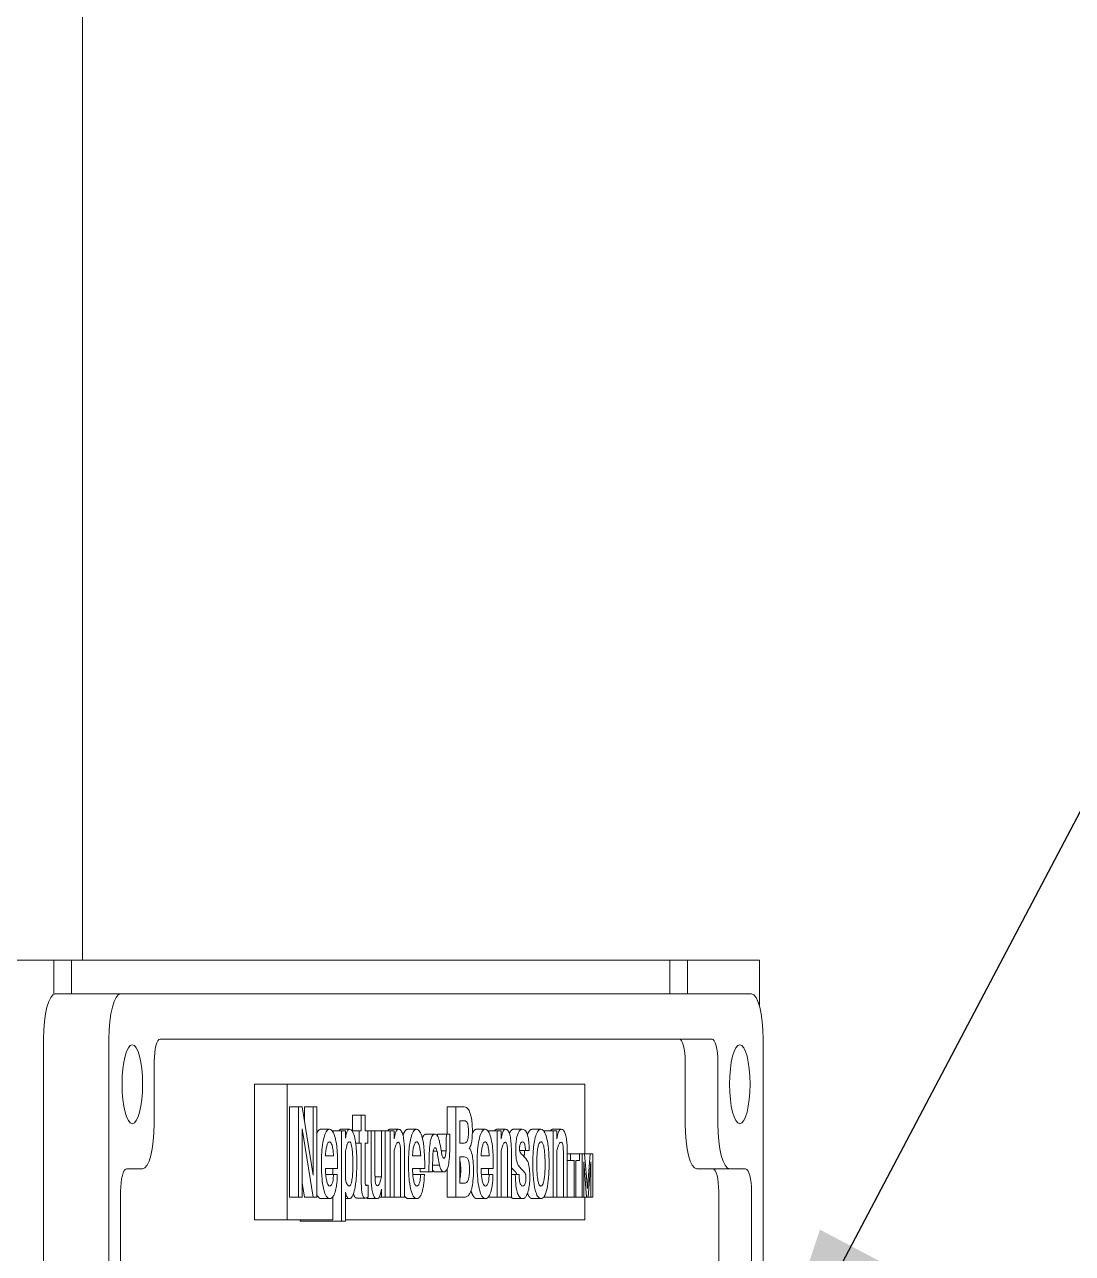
# Model space of a CAD drawing. Header units: inches. Extents: x 15 to 402, y 6 to 258.
# Drawn here: x 217.65 to 223.45, y 106.36 to 113.17 of the extents above; entities that cross this region are included whole.
import ezdxf

# ---------------------------------------------------------------- set-up
doc = ezdxf.new("R2010")
doc.units = ezdxf.units.IN
doc.header["$LTSCALE"] = 12
doc.header["$MEASUREMENT"] = 0
doc.layers.add('Symbol (ANSI)', color=7, linetype='Continuous', lineweight=25)
doc.layers.add('Visible (ANSI)', color=7, linetype='Continuous', lineweight=50)
doc.styles.add('MEMCOR Medium', font='arial.ttf')
doc.dimstyles.new('Default (ANSI)$7', dxfattribs={"dimscale": 12, "dimtxt": 0.15, "dimasz": 0.098425, "dimexe": 0.125, "dimexo": 0.0625, "dimgap": 0.031496, "dimtad": 0, "dimtih": 1, "dimtoh": 1, "dimdec": 4, "dimrnd": 1e-08, "dimzin": 3, "dimdsep": 46, "dimlunit": 5, "dimtxsty": 'MEMCOR Medium', "dimcen": 0.09, "dimdle": 0.393701, "dimclrd": 256, "dimclre": 256, "dimclrt": 256, "dimadec": 0, "dimazin": 1, "dimtfac": 0.8, "dimtofl": 0, "dimtmove": 0, "dimatfit": 3, "dimfxl": 1, "dimfrac": 1, "dimtolj": 1, "dimtzin": 4, "dimlwd": -1, "dimlwe": -1, "dimarcsym": 0})

msp = doc.modelspace()

# ---------------------------------------------------------------- linework, layer by layer
at = {"layer": 'Visible (ANSI)', "linetype": 'Continuous', "lineweight": 18}
for p, q in [((217.96721, 113.98586), (217.96721, 107.98586)), ((217.80915, 107.98586), (217.42523, 107.98586)), ((217.80915, 107.79654), (217.80915, 107.98586)), ((217.80915, 107.98586), (217.9075, 107.98586)), ((217.9075, 107.98586), (217.9075, 107.79836)), ((221.22038, 107.98586), (217.9075, 107.98586)), ((221.22038, 107.79836), (221.22038, 107.98586)), ((221.22038, 107.98586), (221.31873, 107.98586)), ((221.31873, 107.98586), (221.31873, 107.79836)), ((221.70265, 107.98586), (221.31873, 107.98586)), ((221.70265, 107.98586), (221.71756, 107.98586)), ((221.71756, 107.73046), (221.71756, 107.98586)), ((218.17917, 107.79836), (217.81695, 107.79836)), ((218.17917, 107.79836), (221.67323, 107.79836)), ((217.75224, 100.04836), (217.75224, 107.54836)), ((218.11447, 100.04836), (218.11447, 107.54836)), ((218.39755, 107.54833), (221.45485, 107.54833)), ((221.73793, 107.54836), (221.73793, 105.01606)), ((218.3652, 107.07961), (218.3652, 107.42333)), ((221.30609, 107.07961), (221.30609, 107.42333)), ((221.4872, 107.42333), (221.4872, 107.07961)), ((218.9201, 107.29833), (219.10121, 107.29833)), ((218.9201, 106.54833), (218.9201, 107.29833)), ((219.10121, 107.29833), (220.75119, 107.29833)), ((219.10121, 106.54833), (219.10121, 107.29833)), ((220.75119, 107.29833), (220.75119, 106.91333)), ((219.1151, 106.67333), (219.1151, 107.17333)), ((219.1151, 107.17333), (219.16339, 107.17333)), ((219.16339, 107.17333), (219.16339, 106.67333)), ((219.18435, 107.17333), (219.16339, 107.17333)), ((219.24526, 106.79428), (219.18435, 107.17333)), ((219.19696, 107.17333), (219.24526, 107.17333)), ((219.19696, 107.09485), (219.19696, 107.17333)), ((219.26635, 107.17333), (219.24526, 107.17333)), ((219.24526, 107.17333), (219.24526, 106.79428)), ((219.26635, 106.67333), (219.26635, 107.17333)), ((219.98699, 107.02151), (219.98699, 107.17333)), ((219.98699, 107.17333), (220.03528, 107.17333)), ((220.03528, 107.17333), (220.03528, 106.67333)), ((220.08204, 107.17333), (220.03528, 107.17333)), ((219.46347, 107.12728), (219.51177, 107.12728)), ((219.46347, 107.04074), (219.46347, 107.12728)), ((219.53325, 107.12728), (219.51177, 107.12728)), ((219.51177, 107.12728), (219.51177, 107.04074)), ((219.53325, 107.04074), (219.53325, 107.12728)), ((220.05716, 107.09641), (220.08047, 107.09641)), ((220.05716, 106.97242), (220.05716, 107.09641)), ((219.18435, 107.05187), (219.24526, 106.67333)), ((219.18435, 106.67333), (219.18435, 107.05187)), ((219.28781, 107.04883), (219.3361, 107.04883)), ((219.35494, 107.04074), (219.40324, 107.04074)), ((219.35494, 107.03508), (219.35494, 107.04074)), ((219.39922, 107.04883), (219.44751, 107.04883)), ((219.42459, 107.04074), (219.40324, 107.04074)), ((219.40324, 107.04074), (219.40324, 106.53973)), ((219.42459, 106.99873), (219.42459, 107.04074)), ((219.46079, 107.04074), (219.50077, 107.04074)), ((219.51177, 107.04074), (219.50077, 107.04074)), ((219.50077, 107.04074), (219.50077, 106.97191)), ((219.54792, 107.04074), (219.53325, 107.04074)), ((219.54792, 106.97191), (219.54792, 107.04074)), ((219.54792, 107.04074), (219.5662, 107.04074)), ((219.58781, 107.04074), (219.5662, 107.04074)), ((219.5662, 107.04074), (219.5662, 106.8039)), ((219.58781, 106.80643), (219.58781, 107.04074)), ((219.58781, 107.04074), (219.62357, 107.04074)), ((219.64492, 107.04074), (219.62357, 107.04074)), ((219.62357, 107.04074), (219.62357, 106.78568)), ((219.64492, 106.67333), (219.64492, 107.04074)), ((219.64492, 107.04074), (219.67289, 107.04074)), ((219.67005, 107.04883), (219.71834, 107.04883)), ((219.69424, 107.04074), (219.67289, 107.04074)), ((219.67289, 107.04074), (219.67289, 106.67333)), ((219.69424, 106.99671), (219.69424, 107.04074)), ((219.77006, 107.04883), (219.81836, 107.04883)), ((219.87204, 107.02252), (219.92034, 107.02252)), ((219.93491, 107.02151), (219.98321, 107.02151)), ((220.00286, 107.02151), (219.98321, 107.02151)), ((220.00286, 106.99165), (220.00286, 107.02151)), ((220.15, 107.04883), (220.1983, 107.04883)), ((220.21714, 107.03508), (220.21714, 107.04074)), ((220.21714, 107.04074), (220.26544, 107.04074)), ((220.26259, 107.04883), (220.31089, 107.04883)), ((220.28679, 107.04074), (220.26544, 107.04074)), ((220.26544, 107.04074), (220.26544, 106.67333)), ((220.28679, 106.99671), (220.28679, 107.04074)), ((220.35527, 107.04883), (220.40357, 107.04883)), ((220.45895, 107.04883), (220.50725, 107.04883)), ((220.52609, 107.04074), (220.57438, 107.04074)), ((220.52609, 107.03508), (220.52609, 107.04074)), ((220.57154, 107.04883), (220.61983, 107.04883)), ((220.59573, 107.04074), (220.57438, 107.04074)), ((220.57438, 107.04074), (220.57438, 106.67333)), ((220.59573, 106.99671), (220.59573, 107.04074)), ((219.48113, 106.97191), (219.50077, 106.97191)), ((219.50077, 106.97191), (219.51177, 106.97191)), ((219.51177, 106.97191), (219.51177, 106.78466)), ((219.53325, 106.78213), (219.53325, 106.97191)), ((219.53325, 106.97191), (219.54792, 106.97191)), ((220.08191, 106.97242), (220.05716, 106.97242)), ((219.35876, 106.90106), (219.31344, 106.90106)), ((219.42459, 106.76999), (219.42459, 106.92738)), ((219.69424, 106.67333), (219.69424, 106.9289)), ((219.73, 106.90764), (219.73, 106.67333)), ((219.75148, 106.67333), (219.75148, 106.91017)), ((219.84102, 106.90106), (219.7957, 106.90106)), ((219.91076, 106.92738), (219.93213, 106.92738)), ((219.95487, 106.9294), (219.98137, 106.9294)), ((220.05716, 106.896), (220.08204, 106.896)), ((220.05716, 106.75025), (220.05716, 106.896)), ((220.10956, 106.94207), (220.1099, 106.94207)), ((220.22096, 106.90106), (220.17564, 106.90106)), ((220.28679, 106.67333), (220.28679, 106.9289)), ((220.32254, 106.90764), (220.32254, 106.67333)), ((220.34402, 106.67333), (220.34402, 106.91017)), ((220.38913, 106.93143), (220.42112, 106.93143)), ((220.42112, 106.93143), (220.4422, 106.93143)), ((220.59573, 106.67333), (220.59573, 106.9289)), ((220.63149, 106.90764), (220.63149, 106.67333)), ((220.65297, 106.91333), (220.67072, 106.91333)), ((220.65297, 106.67333), (220.65297, 106.91017)), ((220.72058, 106.91333), (220.67072, 106.91333)), ((220.67072, 106.91333), (220.67072, 106.87641)), ((220.72058, 106.87641), (220.72058, 106.91333)), ((220.72058, 106.91333), (220.73523, 106.91333)), ((220.74931, 106.91333), (220.73523, 106.91333)), ((220.73523, 106.91333), (220.73523, 106.67333)), ((220.74931, 106.91333), (220.77987, 106.91333)), ((220.76446, 106.72143), (220.74931, 106.91333)), ((220.77987, 106.91333), (220.76446, 106.72143)), ((220.79389, 106.91333), (220.77987, 106.91333)), ((220.79389, 106.67333), (220.79389, 106.91333)), ((218.21153, 106.82961), (218.30049, 106.82961)), ((219.31318, 106.83173), (219.38103, 106.83173)), ((219.35494, 106.79782), (219.35494, 106.83173)), ((219.38103, 106.83173), (219.38103, 106.85653)), ((219.79544, 106.83173), (219.86329, 106.83173)), ((219.83877, 106.81351), (219.83877, 106.83173)), ((219.86329, 106.83173), (219.86329, 106.85653)), ((219.88707, 106.84387), (219.88707, 106.81351)), ((219.90718, 106.85045), (219.94509, 106.85045)), ((219.98699, 106.67333), (219.98699, 106.82609)), ((220.17538, 106.83173), (220.24323, 106.83173)), ((220.21714, 106.79782), (220.21714, 106.83173)), ((220.24323, 106.83173), (220.24323, 106.85653)), ((220.65297, 106.87641), (220.67072, 106.87641)), ((220.67072, 106.87641), (220.69034, 106.87641)), ((220.69034, 106.87641), (220.69034, 106.67333)), ((220.70084, 106.87641), (220.72058, 106.87641)), ((220.70084, 106.67333), (220.70084, 106.87641)), ((220.74529, 106.86912), (220.76, 106.67333)), ((220.74529, 106.67333), (220.74529, 106.86912)), ((220.76899, 106.67333), (220.78376, 106.86912)), ((220.78376, 106.86912), (220.78376, 106.67333)), ((221.3708, 106.82961), (221.55191, 106.82961)), ((221.55191, 106.82961), (221.64087, 106.82961)), ((219.19696, 106.67333), (219.18435, 106.7517)), ((219.31525, 106.79782), (219.35745, 106.79782)), ((219.37933, 106.79782), (219.35745, 106.79782)), ((219.58807, 106.78568), (219.62357, 106.78568)), ((219.7975, 106.79782), (219.83971, 106.79782)), ((219.83877, 106.81351), (219.88707, 106.81351)), ((219.86158, 106.79782), (219.83971, 106.79782)), ((219.88707, 106.81351), (219.90685, 106.81351)), ((219.92129, 106.8125), (219.96959, 106.8125)), ((220.0844, 106.75025), (220.05716, 106.75025)), ((220.17744, 106.79782), (220.21965, 106.79782)), ((220.24152, 106.79782), (220.21965, 106.79782)), ((220.34402, 106.79782), (220.36519, 106.79782)), ((220.38654, 106.79782), (220.36519, 106.79782)), ((218.17918, 100.89211), (218.17918, 106.70461)), ((219.42459, 106.53973), (219.42459, 106.70116)), ((219.5357, 106.74013), (219.54988, 106.74013)), ((219.54988, 106.67485), (219.54988, 106.74013)), ((219.62357, 106.71736), (219.62357, 106.67333)), ((221.49211, 105.11083), (221.49211, 106.70461)), ((221.67322, 106.70461), (221.67322, 105.07505)), ((219.1151, 106.67333), (219.16339, 106.67333)), ((219.16339, 106.67333), (219.18435, 106.67333)), ((219.19696, 106.67333), (219.24526, 106.67333)), ((219.24526, 106.67333), (219.26635, 106.67333)), ((219.28938, 106.66523), (219.33767, 106.66523)), ((219.35494, 106.54833), (219.35494, 106.67564)), ((219.42459, 106.66523), (219.44646, 106.66523)), ((219.48744, 106.66827), (219.53574, 106.66827)), ((219.55091, 106.66523), (219.59921, 106.66523)), ((219.61075, 106.67333), (219.62357, 106.67333)), ((219.62357, 106.67333), (219.64492, 106.67333)), ((219.64492, 106.67333), (219.67289, 106.67333)), ((219.67289, 106.67333), (219.69424, 106.67333)), ((219.69424, 106.67333), (219.73, 106.67333)), ((219.73, 106.67333), (219.75148, 106.67333)), ((219.77163, 106.66523), (219.81993, 106.66523)), ((219.98699, 106.67333), (220.03528, 106.67333)), ((220.03528, 106.67333), (220.0844, 106.67333)), ((220.15157, 106.66523), (220.19987, 106.66523)), ((220.21714, 106.67333), (220.21714, 106.67564)), ((220.21714, 106.67333), (220.26544, 106.67333)), ((220.26544, 106.67333), (220.28679, 106.67333)), ((220.28679, 106.67333), (220.32254, 106.67333)), ((220.32254, 106.67333), (220.34402, 106.67333)), ((220.35815, 106.66523), (220.40645, 106.66523)), ((220.45895, 106.66523), (220.50725, 106.66523)), ((220.52609, 106.67333), (220.52609, 106.67893)), ((220.52609, 106.67333), (220.57438, 106.67333)), ((220.57438, 106.67333), (220.59573, 106.67333)), ((220.59573, 106.67333), (220.63149, 106.67333)), ((220.63149, 106.67333), (220.65297, 106.67333)), ((220.65297, 106.67333), (220.69034, 106.67333)), ((220.69034, 106.67333), (220.70084, 106.67333)), ((220.70084, 106.67333), (220.73523, 106.67333)), ((220.73523, 106.67333), (220.74529, 106.67333)), ((220.74529, 106.67333), (220.76, 106.67333)), ((220.75119, 106.67333), (220.75119, 106.54833)), ((220.76, 106.67333), (220.76899, 106.67333)), ((220.76899, 106.67333), (220.78376, 106.67333)), ((220.78376, 106.67333), (220.79389, 106.67333)), ((218.9201, 106.54833), (219.10121, 106.54833)), ((219.35494, 106.54833), (219.10121, 106.54833)), ((219.17383, 106.53973), (219.17383, 106.54833)), ((220.75119, 106.54833), (219.42459, 106.54833)), ((219.17383, 106.53973), (219.40324, 106.53973)), ((219.40324, 106.53973), (219.42459, 106.53973))]:
    msp.add_line(p, q, dxfattribs=at)
for centre, major_axis, start_param, end_param in [((217.81695, 107.54836), (0, 0.25), 0, 1.5707963), ((218.17917, 107.54836), (0, 0.25), 0, 1.5707963), ((221.67323, 107.54836), (0, 0.25), 4.712389, 6.2831853), ((218.39755, 107.42333), (0, 0.125), 0, 1.5707963), ((221.27374, 107.42333), (0, 0.125), 4.712389, 6.2831853), ((221.45485, 107.42333), (0, 0.125), 4.712389, 6.2831853), ((218.30049, 107.07961), (0, -0.25), 0, 1.5707963), ((221.3708, 107.07961), (0, -0.25), 4.712389, 6.2831853), ((221.55191, 107.07961), (0, -0.25), 4.712389, 6.2831853), ((218.21153, 106.70461), (0, 0.125), 0, 1.5707963), ((221.45976, 106.70461), (0, 0.125), 4.712389, 6.2831853), ((221.64087, 106.70461), (0, 0.125), 4.712389, 6.2831853)]:
    msp.add_ellipse(centre, major_axis=major_axis, ratio=0.258819, start_param=start_param, end_param=end_param, dxfattribs=at)
for centre in [(218.24388, 107.29836), (221.60852, 107.29836)]:
    msp.add_ellipse(centre, major_axis=(0, 0.21875), ratio=0.258819, dxfattribs=at)
for points, degree, knots in [([(220.12749, 107.04074), (220.12749, 107.04941), (220.12729, 107.05803), (220.12641, 107.07471), (220.12576, 107.08263), (220.12364, 107.10105), (220.12153, 107.11508), (220.11463, 107.1403), (220.11046, 107.1506), (220.09976, 107.16657), (220.09225, 107.17333), (220.08204, 107.17333)], 3, [-1.370222, -1.370222, -1.370222, -1.370222, -1.1336769, -1.1336769, -0.906032, -0.906032, -0.5838602, -0.5838602, -0.3005043, -0.3005043, 0, 0, 0, 0]), ([(220.08047, 107.09641), (220.08439, 107.09641), (220.08878, 107.09554), (220.09453, 107.09097), (220.09712, 107.08836), (220.10105, 107.08019), (220.10217, 107.07638), (220.10406, 107.06814), (220.10463, 107.06339), (220.10567, 107.0516), (220.10588, 107.04315), (220.10588, 107.03517)], 3, [-0.21788398, -0.21788398, -0.21788398, -0.21788398, -0.15149232, -0.15149232, -0.11874939, -0.11874939, -0.09464191, -0.09464191, -0.06081224, -0.06081224, 0, 0, 0, 0]), ([(219.26635, 107.02926), (219.26792, 107.03244), (219.27798, 107.04883), (219.28781, 107.04883)], 2, [2.8001106, 2.8001106, 2.8001106, 3, 4, 4, 4]), ([(219.3361, 107.04883), (219.33287, 107.04883), (219.32965, 107.04772), (219.32302, 107.04265), (219.32011, 107.03885), (219.31265, 107.02645), (219.30825, 107.01514), (219.30141, 106.98847), (219.29797, 106.97122), (219.29301, 106.924), (219.29118, 106.89567), (219.29118, 106.85703)], 3, [-1.4919316, -1.4919316, -1.4919316, -1.4919316, -1.2903014, -1.2903014, -1.0712515, -1.0712515, -0.6411915, -0.6411915, -0.2943902, -0.2943902, 0, 0, 0, 0]), ([(219.38103, 106.85653), (219.38103, 106.874), (219.38066, 106.89153), (219.37874, 106.92908), (219.37725, 106.94397), (219.37353, 106.97572), (219.37042, 106.99141), (219.3638, 107.01705), (219.35953, 107.0278), (219.35054, 107.04209), (219.3445, 107.04883), (219.3361, 107.04883)], 3, [-0.95374288, -0.95374288, -0.95374288, -0.95374288, -0.86423892, -0.86423892, -0.75775194, -0.75775194, -0.52950742, -0.52950742, -0.24718032, -0.24718032, 0, 0, 0, 0]), ([(219.44751, 107.04883), (219.44428, 107.04883), (219.44103, 107.04732), (219.43522, 107.04003), (219.43273, 107.03487), (219.42804, 107.01973), (219.4261, 107.00982), (219.42459, 106.99873)], 3, [-0.27518447, -0.27518447, -0.27518447, -0.27518447, -0.18002451, -0.18002451, -0.0953991, -0.0953991, 0, 0, 0, 0]), ([(219.48733, 106.86007), (219.48733, 106.87915), (219.48692, 106.89824), (219.48527, 106.93029), (219.4841, 106.94808), (219.47981, 106.98281), (219.47714, 106.99776), (219.46983, 107.02478), (219.46578, 107.03305), (219.45791, 107.0456), (219.45276, 107.04883), (219.44751, 107.04883)], 3, [-0.55895589, -0.55895589, -0.55895589, -0.55895589, -0.42730196, -0.42730196, -0.33362764, -0.33362764, -0.25055777, -0.25055777, -0.15451105, -0.15451105, 0, 0, 0, 0]), ([(219.71834, 107.04883), (219.71523, 107.04883), (219.71213, 107.04737), (219.70638, 107.04055), (219.70382, 107.0356), (219.69853, 107.02017), (219.69615, 107.00913), (219.69424, 106.99671)], 3, [-0.28699786, -0.28699786, -0.28699786, -0.28699786, -0.19530538, -0.19530538, -0.10997007, -0.10997007, 0, 0, 0, 0]), ([(219.75148, 106.91017), (219.75148, 106.92449), (219.75122, 106.93911), (219.74994, 106.96524), (219.74904, 106.97714), (219.74628, 106.99965), (219.74444, 107.00991), (219.73955, 107.02783), (219.73661, 107.03463), (219.72863, 107.0464), (219.72341, 107.04883), (219.71834, 107.04883)], 3, [-0.54983804, -0.54983804, -0.54983804, -0.54983804, -0.44076065, -0.44076065, -0.34737427, -0.34737427, -0.25125884, -0.25125884, -0.14914917, -0.14914917, 0, 0, 0, 0]), ([(219.74289, 107.01542), (219.74696, 107.02719), (219.76024, 107.04883), (219.77006, 107.04883)], 2, [2.4161752, 2.4161752, 2.4161752, 3, 4, 4, 4]), ([(219.81836, 107.04883), (219.81512, 107.04883), (219.8119, 107.04772), (219.80528, 107.04265), (219.80236, 107.03885), (219.79491, 107.02645), (219.7905, 107.01514), (219.78367, 106.98847), (219.78022, 106.97122), (219.77526, 106.924), (219.77343, 106.89567), (219.77343, 106.85703)], 3, [-1.4919316, -1.4919316, -1.4919316, -1.4919316, -1.2903014, -1.2903014, -1.0712515, -1.0712515, -0.6411915, -0.6411915, -0.2943902, -0.2943902, 0, 0, 0, 0]), ([(219.86329, 106.85653), (219.86329, 106.874), (219.86291, 106.89153), (219.861, 106.92908), (219.8595, 106.94397), (219.85579, 106.97572), (219.85268, 106.99141), (219.84605, 107.01705), (219.84179, 107.0278), (219.83279, 107.04209), (219.82675, 107.04883), (219.81836, 107.04883)], 3, [-0.95374288, -0.95374288, -0.95374288, -0.95374288, -0.86423892, -0.86423892, -0.75775194, -0.75775194, -0.52950742, -0.52950742, -0.24718032, -0.24718032, 0, 0, 0, 0]), ([(219.85068, 106.99901), (219.85342, 107.00776), (219.86326, 107.02252), (219.87204, 107.02252)], 2, [2.465536, 2.465536, 2.465536, 3, 4, 4, 4]), ([(219.92034, 107.02252), (219.91707, 107.02252), (219.91375, 107.02152), (219.90792, 107.01688), (219.90512, 107.01366), (219.89989, 107.00273), (219.89766, 106.99547), (219.894, 106.97792), (219.89188, 106.96465), (219.88876, 106.92709), (219.88707, 106.89714), (219.88707, 106.84387)], 3, [-2.3834325, -2.3834325, -2.3834325, -2.3834325, -1.8060438, -1.8060438, -1.3327779, -1.3327779, -0.8613347, -0.8613347, -0.4059085, -0.4059085, 0, 0, 0, 0]), ([(219.94404, 106.98608), (219.94088, 106.99783), (219.93729, 107.00714), (219.92909, 107.01974), (219.92477, 107.02252), (219.92034, 107.02252)], 3, [-0.2596696, -0.2596696, -0.2596696, -0.2596696, -0.13042883, -0.13042883, 0, 0, 0, 0]), ([(219.98321, 107.02151), (219.9826, 106.97311), (219.98236, 106.95861), (219.98208, 106.94439), (219.98181, 106.93541), (219.98137, 106.9294)], 3, [-0.073344423, -0.073344423, -0.073344423, -0.073344423, -0.047519074, -0.047519074, 0, 0, 0, 0]), ([(220.10588, 107.03517), (220.10588, 107.02908), (220.10575, 107.02289), (220.10511, 107.01175), (220.10465, 107.00672), (220.10324, 106.99692), (220.10228, 106.9925), (220.10009, 106.9858), (220.09851, 106.98197), (220.09179, 106.97393), (220.08679, 106.97242), (220.08191, 106.97242)], 3, [-0.57094697, -0.57094697, -0.57094697, -0.57094697, -0.45361238, -0.45361238, -0.35124457, -0.35124457, -0.23793649, -0.23793649, -0.14355336, -0.14355336, 0, 0, 0, 0]), ([(220.10955, 106.94205), (220.11172, 106.94493), (220.11383, 106.94854), (220.11759, 106.95726), (220.11924, 106.96217), (220.1228, 106.9762), (220.12439, 106.98575), (220.12695, 107.0105), (220.12749, 107.02566), (220.12749, 107.04074)], 3, [-0.33200445, -0.33200445, -0.33200445, -0.33200445, -0.26455828, -0.26455828, -0.20299351, -0.20299351, -0.11486081, -0.11486081, 0, 0, 0, 0]), ([(220.12733, 107.02672), (220.12947, 107.03137), (220.14018, 107.04883), (220.15, 107.04883)], 2, [2.7222087, 2.7222087, 2.7222087, 3, 4, 4, 4]), ([(220.1983, 107.04883), (220.19506, 107.04883), (220.19184, 107.04772), (220.18522, 107.04265), (220.1823, 107.03885), (220.17485, 107.02645), (220.17044, 107.01514), (220.16361, 106.98847), (220.16016, 106.97122), (220.1552, 106.924), (220.15337, 106.89567), (220.15337, 106.85703)], 3, [-1.4919316, -1.4919316, -1.4919316, -1.4919316, -1.2903014, -1.2903014, -1.0712515, -1.0712515, -0.6411915, -0.6411915, -0.2943902, -0.2943902, 0, 0, 0, 0]), ([(220.24323, 106.85653), (220.24323, 106.874), (220.24285, 106.89153), (220.24094, 106.92908), (220.23944, 106.94397), (220.23573, 106.97572), (220.23262, 106.99141), (220.22599, 107.01705), (220.22173, 107.0278), (220.21273, 107.04209), (220.20669, 107.04883), (220.1983, 107.04883)], 3, [-0.95374288, -0.95374288, -0.95374288, -0.95374288, -0.86423892, -0.86423892, -0.75775194, -0.75775194, -0.52950742, -0.52950742, -0.24718032, -0.24718032, 0, 0, 0, 0]), ([(220.31089, 107.04883), (220.30777, 107.04883), (220.30467, 107.04737), (220.29892, 107.04055), (220.29637, 107.0356), (220.29107, 107.02017), (220.28869, 107.00913), (220.28679, 106.99671)], 3, [-0.28699786, -0.28699786, -0.28699786, -0.28699786, -0.19530538, -0.19530538, -0.10997007, -0.10997007, 0, 0, 0, 0]), ([(220.34402, 106.91017), (220.34402, 106.92449), (220.34376, 106.93911), (220.34249, 106.96524), (220.34158, 106.97714), (220.33882, 106.99965), (220.33698, 107.00991), (220.33209, 107.02783), (220.32915, 107.03463), (220.32117, 107.0464), (220.31595, 107.04883), (220.31089, 107.04883)], 3, [-0.54983804, -0.54983804, -0.54983804, -0.54983804, -0.44076065, -0.44076065, -0.34737427, -0.34737427, -0.25125884, -0.25125884, -0.14914917, -0.14914917, 0, 0, 0, 0]), ([(220.33229, 107.02609), (220.336, 107.03473), (220.34728, 107.04883), (220.35527, 107.04883)], 2, [2.310779, 2.310779, 2.310779, 3, 4, 4, 4]), ([(220.40357, 107.04883), (220.39988, 107.04883), (220.39619, 107.0475), (220.38848, 107.04082), (220.38531, 107.03567), (220.38067, 107.02676), (220.37739, 107.0192), (220.37181, 106.99661), (220.37026, 106.98571), (220.36801, 106.96482), (220.36741, 106.95186), (220.36741, 106.93851)], 3, [-0.38018483, -0.38018483, -0.38018483, -0.38018483, -0.3198985, -0.3198985, -0.251009, -0.251009, -0.1723725, -0.1723725, -0.1017229, -0.1017229, 0, 0, 0, 0]), ([(220.4422, 106.93143), (220.44214, 106.94145), (220.44186, 106.95152), (220.44079, 106.97014), (220.44004, 106.97872), (220.43756, 106.99816), (220.43561, 107.00801), (220.43019, 107.02627), (220.4267, 107.03329), (220.41689, 107.04628), (220.41001, 107.04883), (220.40357, 107.04883)], 3, [-0.54588742, -0.54588742, -0.54588742, -0.54588742, -0.46963717, -0.46963717, -0.40090481, -0.40090481, -0.30477701, -0.30477701, -0.18967669, -0.18967669, 0, 0, 0, 0]), ([(220.43234, 107.01891), (220.43605, 107.02911), (220.44886, 107.04883), (220.45895, 107.04883)], 2, [2.4718042, 2.4718042, 2.4718042, 3, 4, 4, 4]), ([(220.50725, 107.04883), (220.50381, 107.04883), (220.50037, 107.04771), (220.49322, 107.04236), (220.49014, 107.03826), (220.4832, 107.0267), (220.47918, 107.0163), (220.47268, 106.99079), (220.46923, 106.97326), (220.46429, 106.92651), (220.46232, 106.8978), (220.46232, 106.85703)], 3, [-1.568013, -1.568013, -1.568013, -1.568013, -1.3597383, -1.3597383, -1.1270748, -1.1270748, -0.6933324, -0.6933324, -0.3106443, -0.3106443, 0, 0, 0, 0]), ([(220.55217, 106.85703), (220.55217, 106.87447), (220.5518, 106.89198), (220.5499, 106.92915), (220.54842, 106.94389), (220.54436, 106.97847), (220.54096, 106.99374), (220.53494, 107.01705), (220.53068, 107.0278), (220.52168, 107.04209), (220.51564, 107.04883), (220.50725, 107.04883)], 3, [-0.85465869, -0.85465869, -0.85465869, -0.85465869, -0.78871843, -0.78871843, -0.71138856, -0.71138856, -0.52950742, -0.52950742, -0.24718032, -0.24718032, 0, 0, 0, 0]), ([(220.61983, 107.04883), (220.61672, 107.04883), (220.61362, 107.04737), (220.60787, 107.04055), (220.60531, 107.0356), (220.60002, 107.02017), (220.59764, 107.00913), (220.59573, 106.99671)], 3, [-0.28699786, -0.28699786, -0.28699786, -0.28699786, -0.19530538, -0.19530538, -0.10997007, -0.10997007, 0, 0, 0, 0]), ([(220.65297, 106.91017), (220.65297, 106.92449), (220.65271, 106.93911), (220.65143, 106.96524), (220.65053, 106.97714), (220.64777, 106.99965), (220.64593, 107.00991), (220.64104, 107.02783), (220.6381, 107.03463), (220.63012, 107.0464), (220.6249, 107.04883), (220.61983, 107.04883)], 3, [-0.54983804, -0.54983804, -0.54983804, -0.54983804, -0.44076065, -0.44076065, -0.34737427, -0.34737427, -0.25125884, -0.25125884, -0.14914917, -0.14914917, 0, 0, 0, 0]), ([(219.31344, 106.90106), (219.31392, 106.91163), (219.31474, 106.92185), (219.31721, 106.94052), (219.31877, 106.94863), (219.32277, 106.96351), (219.32502, 106.96921), (219.33021, 106.97756), (219.33312, 106.9795), (219.3361, 106.9795)], 3, [-0.31166749, -0.31166749, -0.31166749, -0.31166749, -0.23705054, -0.23705054, -0.16576507, -0.16576507, -0.0878526, -0.0878526, 0, 0, 0, 0]), ([(219.3361, 106.9795), (219.33823, 106.9795), (219.34033, 106.97852), (219.34433, 106.97415), (219.34616, 106.97094), (219.35101, 106.95865), (219.35319, 106.94826), (219.35661, 106.92894), (219.35799, 106.91544), (219.35876, 106.90106)], 3, [-0.25145744, -0.25145744, -0.25145744, -0.25145744, -0.21404187, -0.21404187, -0.17828382, -0.17828382, -0.11189925, -0.11189925, 0, 0, 0, 0]), ([(219.42459, 106.92738), (219.42651, 106.9377), (219.4287, 106.94761), (219.43331, 106.9631), (219.43566, 106.96915), (219.44081, 106.97742), (219.44345, 106.9795), (219.4462, 106.9795)], 3, [-0.26084909, -0.26084909, -0.26084909, -0.26084909, -0.1639148, -0.1639148, -0.08102913, -0.08102913, 0, 0, 0, 0]), ([(219.4462, 106.9795), (219.44754, 106.9795), (219.44887, 106.979), (219.45141, 106.9768), (219.45259, 106.97519), (219.45565, 106.96924), (219.45729, 106.96402), (219.46107, 106.94702), (219.46233, 106.93516), (219.46474, 106.90738), (219.46533, 106.8837), (219.46533, 106.86007)], 3, [-0.34391216, -0.34391216, -0.34391216, -0.34391216, -0.31786711, -0.31786711, -0.29318796, -0.29318796, -0.251195, -0.251195, -0.18010027, -0.18010027, 0, 0, 0, 0]), ([(219.69424, 106.9289), (219.69641, 106.93859), (219.69883, 106.94793), (219.70366, 106.96236), (219.70607, 106.96807), (219.71102, 106.97551), (219.71346, 106.97748), (219.71599, 106.97748)], 3, [-0.25414778, -0.25414778, -0.25414778, -0.25414778, -0.15637481, -0.15637481, -0.07435436, -0.07435436, 0, 0, 0, 0]), ([(219.71599, 106.97748), (219.71759, 106.97748), (219.71924, 106.97697), (219.72214, 106.97441), (219.72344, 106.97255), (219.72573, 106.96699), (219.72648, 106.96393), (219.72791, 106.95659), (219.72852, 106.95082), (219.72974, 106.93408), (219.73, 106.92075), (219.73, 106.90764)], 3, [-0.24371502, -0.24371502, -0.24371502, -0.24371502, -0.20910445, -0.20910445, -0.17940168, -0.17940168, -0.15075746, -0.15075746, -0.09989135, -0.09989135, 0, 0, 0, 0]), ([(219.7957, 106.90106), (219.79617, 106.91163), (219.79699, 106.92185), (219.79947, 106.94052), (219.80103, 106.94863), (219.80503, 106.96351), (219.80727, 106.96921), (219.81247, 106.97756), (219.81537, 106.9795), (219.81836, 106.9795)], 3, [-0.31166749, -0.31166749, -0.31166749, -0.31166749, -0.23705054, -0.23705054, -0.16576507, -0.16576507, -0.0878526, -0.0878526, 0, 0, 0, 0]), ([(219.81836, 106.9795), (219.82048, 106.9795), (219.82259, 106.97852), (219.82659, 106.97415), (219.82841, 106.97094), (219.83326, 106.95865), (219.83544, 106.94826), (219.83886, 106.92894), (219.84024, 106.91544), (219.84102, 106.90106)], 3, [-0.25145744, -0.25145744, -0.25145744, -0.25145744, -0.21404187, -0.21404187, -0.17828382, -0.17828382, -0.11189925, -0.11189925, 0, 0, 0, 0]), ([(219.95793, 106.91169), (219.95707, 106.91669), (219.94769, 106.97138), (219.94454, 106.98457), (219.94434, 106.98532), (219.94414, 106.98589), (219.94409, 106.98601), (219.94404, 106.98608)], 3, [-0.081233848, -0.081233848, -0.081233848, -0.081233848, -0.006321127, -0.006321127, -0.00143225, -0.00143225, 0, 0, 0, 0]), ([(219.96959, 106.8125), (219.97288, 106.8125), (219.97623, 106.81351), (219.98365, 106.81953), (219.98627, 106.82453), (219.99019, 106.83287), (219.99248, 106.84047), (219.99695, 106.86217), (219.99869, 106.87687), (220.00218, 106.92125), (220.00286, 106.95676), (220.00286, 106.99165)], 3, [-0.58963682, -0.58963682, -0.58963682, -0.58963682, -0.55353283, -0.55353283, -0.50652615, -0.50652615, -0.40328783, -0.40328783, -0.26584205, -0.26584205, 0, 0, 0, 0]), ([(220.17564, 106.90106), (220.17611, 106.91163), (220.17693, 106.92185), (220.17941, 106.94052), (220.18097, 106.94863), (220.18497, 106.96351), (220.18721, 106.96921), (220.19241, 106.97756), (220.19531, 106.9795), (220.1983, 106.9795)], 3, [-0.31166749, -0.31166749, -0.31166749, -0.31166749, -0.23705054, -0.23705054, -0.16576507, -0.16576507, -0.0878526, -0.0878526, 0, 0, 0, 0]), ([(220.1983, 106.9795), (220.20042, 106.9795), (220.20253, 106.97852), (220.20653, 106.97415), (220.20835, 106.97094), (220.2132, 106.95865), (220.21538, 106.94826), (220.2188, 106.92894), (220.22018, 106.91544), (220.22096, 106.90106)], 3, [-0.25145744, -0.25145744, -0.25145744, -0.25145744, -0.21404187, -0.21404187, -0.17828382, -0.17828382, -0.11189925, -0.11189925, 0, 0, 0, 0]), ([(220.28679, 106.9289), (220.28896, 106.93859), (220.29137, 106.94793), (220.2962, 106.96236), (220.29861, 106.96807), (220.30356, 106.97551), (220.306, 106.97748), (220.30853, 106.97748)], 3, [-0.25414778, -0.25414778, -0.25414778, -0.25414778, -0.15637481, -0.15637481, -0.07435436, -0.07435436, 0, 0, 0, 0]), ([(220.30853, 106.97748), (220.31013, 106.97748), (220.31178, 106.97697), (220.31468, 106.97441), (220.31599, 106.97255), (220.31827, 106.96699), (220.31902, 106.96393), (220.32045, 106.95659), (220.32106, 106.95082), (220.32228, 106.93408), (220.32254, 106.92075), (220.32254, 106.90764)], 3, [-0.24371502, -0.24371502, -0.24371502, -0.24371502, -0.20910445, -0.20910445, -0.17940168, -0.17940168, -0.15075746, -0.15075746, -0.09989135, -0.09989135, 0, 0, 0, 0]), ([(220.38876, 106.94357), (220.38876, 106.94573), (220.38882, 106.94788), (220.38905, 106.95202), (220.38923, 106.95397), (220.3899, 106.95934), (220.39052, 106.96234), (220.39244, 106.9689), (220.3939, 106.97187), (220.39828, 106.9782), (220.40163, 106.9795), (220.40474, 106.9795)], 3, [-0.1993324, -0.1993324, -0.1993324, -0.1993324, -0.18286786, -0.18286786, -0.16704919, -0.16704919, -0.13742315, -0.13742315, -0.09174875, -0.09174875, 0, 0, 0, 0]), ([(220.40474, 106.9795), (220.40788, 106.9795), (220.41096, 106.97805), (220.41496, 106.97191), (220.41623, 106.96907), (220.41838, 106.96159), (220.41921, 106.95723), (220.42062, 106.94575), (220.421, 106.9386), (220.42112, 106.93143)], 3, [-0.22338557, -0.22338557, -0.22338557, -0.22338557, -0.14005983, -0.14005983, -0.09676592, -0.09676592, -0.05477189, -0.05477189, 0, 0, 0, 0]), ([(220.48433, 106.85703), (220.48433, 106.87052), (220.48455, 106.88449), (220.48584, 106.91148), (220.48679, 106.92166), (220.48926, 106.94282), (220.49102, 106.95137), (220.49479, 106.96595), (220.49699, 106.97061), (220.50146, 106.9777), (220.50432, 106.9795), (220.50725, 106.9795)], 3, [-0.22807944, -0.22807944, -0.22807944, -0.22807944, -0.20529475, -0.20529475, -0.18174805, -0.18174805, -0.14222138, -0.14222138, -0.08603821, -0.08603821, 0, 0, 0, 0]), ([(220.50725, 106.9795), (220.50886, 106.9795), (220.51046, 106.97893), (220.51401, 106.97608), (220.51548, 106.97381), (220.51869, 106.96817), (220.52065, 106.96256), (220.52459, 106.94612), (220.52621, 106.93478), (220.52928, 106.904), (220.53017, 106.88278), (220.53017, 106.85703)], 3, [-0.48525635, -0.48525635, -0.48525635, -0.48525635, -0.45378412, -0.45378412, -0.41435583, -0.41435583, -0.32082838, -0.32082838, -0.19619361, -0.19619361, 0, 0, 0, 0]), ([(220.59573, 106.9289), (220.5979, 106.93859), (220.60032, 106.94793), (220.60515, 106.96236), (220.60756, 106.96807), (220.61251, 106.97551), (220.61495, 106.97748), (220.61748, 106.97748)], 3, [-0.25414778, -0.25414778, -0.25414778, -0.25414778, -0.15637481, -0.15637481, -0.07435436, -0.07435436, 0, 0, 0, 0]), ([(220.61748, 106.97748), (220.61908, 106.97748), (220.62073, 106.97697), (220.62363, 106.97441), (220.62493, 106.97255), (220.62722, 106.96699), (220.62797, 106.96393), (220.6294, 106.95659), (220.63001, 106.95082), (220.63123, 106.93408), (220.63149, 106.92075), (220.63149, 106.90764)], 3, [-0.24371502, -0.24371502, -0.24371502, -0.24371502, -0.20910445, -0.20910445, -0.17940168, -0.17940168, -0.15075746, -0.15075746, -0.09989135, -0.09989135, 0, 0, 0, 0]), ([(219.90685, 106.81351), (219.90698, 106.83238), (219.90719, 106.85609), (219.90774, 106.88759), (219.90803, 106.89909), (219.90842, 106.90562)], 3, [-0.12909353, -0.12909353, -0.12909353, -0.12909353, -0.05099445, -0.05099445, 0, 0, 0, 0]), ([(219.90842, 106.90562), (219.90878, 106.9113), (219.90928, 106.91697), (219.91057, 106.9267), (219.91132, 106.93089), (219.91324, 106.93827), (219.91437, 106.94118), (219.91723, 106.94565), (219.91891, 106.94661), (219.9206, 106.94661)], 3, [-0.17401034, -0.17401034, -0.17401034, -0.17401034, -0.12936578, -0.12936578, -0.09065897, -0.09065897, -0.0497718, -0.0497718, 0, 0, 0, 0]), ([(219.9206, 106.94661), (219.92162, 106.94661), (219.92263, 106.94621), (219.92464, 106.94459), (219.92561, 106.94338), (219.92862, 106.93835), (219.93048, 106.93328), (219.93213, 106.92738)], 3, [-0.12657462, -0.12657462, -0.12657462, -0.12657462, -0.09654482, -0.09654482, -0.06622492, -0.06622492, 0, 0, 0, 0]), ([(219.93213, 106.92738), (219.93408, 106.91435), (219.93612, 106.90153), (219.94045, 106.87588), (219.94273, 106.86306), (219.94509, 106.85045)], 3, [-0.23324276, -0.23324276, -0.23324276, -0.23324276, -0.11854585, -0.11854585, 0, 0, 0, 0]), ([(219.96919, 106.88892), (219.96819, 106.88892), (219.9672, 106.88939), (219.96523, 106.89131), (219.96428, 106.89276), (219.96129, 106.8988), (219.95948, 106.90494), (219.95793, 106.91169)], 3, [-0.12863255, -0.12863255, -0.12863255, -0.12863255, -0.09912652, -0.09912652, -0.06883712, -0.06883712, 0, 0, 0, 0]), ([(219.98137, 106.9294), (219.98102, 106.9238), (219.98053, 106.91821), (219.97927, 106.90866), (219.97855, 106.90456), (219.97666, 106.89731), (219.9755, 106.89441), (219.97263, 106.8899), (219.97091, 106.88892), (219.96919, 106.88892)], 3, [-0.17274752, -0.17274752, -0.17274752, -0.17274752, -0.12892677, -0.12892677, -0.09125466, -0.09125466, -0.05069558, -0.05069558, 0, 0, 0, 0]), ([(220.08204, 106.896), (220.08663, 106.896), (220.09196, 106.89501), (220.09784, 106.89008), (220.10107, 106.88723), (220.10488, 106.87923), (220.10637, 106.87557), (220.109, 106.86375), (220.10965, 106.85783), (220.11086, 106.84355), (220.11112, 106.83307), (220.11112, 106.82313)], 3, [-0.6272169, -0.6272169, -0.6272169, -0.6272169, -0.26355814, -0.26355814, -0.15353099, -0.15353099, -0.11423277, -0.11423277, -0.07579761, -0.07579761, 0, 0, 0, 0]), ([(220.13352, 106.82313), (220.13352, 106.8349), (220.13314, 106.84649), (220.13163, 106.86958), (220.13053, 106.88022), (220.12706, 106.90229), (220.1243, 106.91496), (220.11749, 106.9342), (220.1155, 106.93748), (220.11274, 106.94114), (220.11116, 106.94224), (220.10955, 106.94205)], 3, [-0.23640494, -0.23640494, -0.23640494, -0.23640494, -0.1893821, -0.1893821, -0.14123145, -0.14123145, -0.08584592, -0.08584592, -0.04752019, -0.04752019, 0, 0, 0, 0]), ([(220.36741, 106.93851), (220.36741, 106.92869), (220.36763, 106.91861), (220.36862, 106.90191), (220.36932, 106.89393), (220.37234, 106.87422), (220.37452, 106.86723), (220.37802, 106.85715), (220.38187, 106.84591), (220.39833, 106.8297)], 3, [-1.2875863, -1.2875863, -1.2875863, -1.2875863, -1.0076389, -1.0076389, -0.799535, -0.799535, -0.4999173, -0.4999173, 0, 0, 0, 0]), ([(220.41247, 106.89904), (220.40336, 106.90749), (220.39855, 106.91274), (220.39291, 106.92035), (220.39156, 106.92283), (220.39024, 106.92626), (220.38983, 106.92749), (220.38938, 106.92956), (220.38924, 106.93034), (220.38876, 106.93504), (220.38876, 106.93941), (220.38876, 106.94357)], 3, [-0.13142024, -0.13142024, -0.13142024, -0.13142024, -0.08573718, -0.08573718, -0.05237585, -0.05237585, -0.03859982, -0.03859982, -0.03172813, -0.03172813, 0, 0, 0, 0]), ([(220.44535, 106.78517), (220.44535, 106.79547), (220.4451, 106.8059), (220.44375, 106.82727), (220.44272, 106.83526), (220.4399, 106.85284), (220.43759, 106.86006), (220.43412, 106.86969), (220.42942, 106.88327), (220.41247, 106.89904)], 3, [-1.2657917, -1.2657917, -1.2657917, -1.2657917, -1.0996458, -1.0996458, -0.9109767, -0.9109767, -0.5131931, -0.5131931, 0, 0, 0, 0]), ([(219.29118, 106.85703), (219.29118, 106.84027), (219.29152, 106.82338), (219.29288, 106.79604), (219.29386, 106.78092), (219.29867, 106.73917), (219.30214, 106.72322), (219.30859, 106.69834), (219.31303, 106.68715), (219.32232, 106.67247), (219.32867, 106.66523), (219.33767, 106.66523)], 3, [-1.1520732, -1.1520732, -1.1520732, -1.1520732, -0.9328917, -0.9328917, -0.7880369, -0.7880369, -0.5752915, -0.5752915, -0.2652163, -0.2652163, 0, 0, 0, 0]), ([(219.33767, 106.73456), (219.33456, 106.73456), (219.33148, 106.73632), (219.32668, 106.74353), (219.32416, 106.74846), (219.32008, 106.76365), (219.31795, 106.77293), (219.31528, 106.79683), (219.31359, 106.81341), (219.31318, 106.83173)], 3, [-1.9615665, -1.9615665, -1.9615665, -1.9615665, -1.0582577, -1.0582577, -0.4670175, -0.4670175, -0.1401197, -0.1401197, 0, 0, 0, 0]), ([(219.46533, 106.86007), (219.46533, 106.84455), (219.46509, 106.82833), (219.46388, 106.80088), (219.46303, 106.78844), (219.4602, 106.76519), (219.4585, 106.75755), (219.45562, 106.74682), (219.45394, 106.74239), (219.44997, 106.73602), (219.44779, 106.73456), (219.44555, 106.73456)], 3, [-0.30290761, -0.30290761, -0.30290761, -0.30290761, -0.23644812, -0.23644812, -0.18377195, -0.18377195, -0.1266776, -0.1266776, -0.06597425, -0.06597425, 0, 0, 0, 0]), ([(219.44646, 106.66523), (219.45142, 106.66523), (219.45622, 106.66863), (219.46427, 106.68154), (219.4688, 106.69113), (219.47617, 106.7198), (219.47982, 106.73754), (219.48637, 106.79898), (219.48733, 106.83202), (219.48733, 106.86007)], 3, [-1.0037119, -1.0037119, -1.0037119, -1.0037119, -0.6558258, -0.6558258, -0.3924925, -0.3924925, -0.2137644, -0.2137644, 0, 0, 0, 0]), ([(219.77343, 106.85703), (219.77343, 106.84027), (219.77377, 106.82338), (219.77514, 106.79604), (219.77611, 106.78092), (219.78093, 106.73917), (219.7844, 106.72322), (219.79085, 106.69834), (219.79529, 106.68715), (219.80457, 106.67247), (219.81092, 106.66523), (219.81993, 106.66523)], 3, [-1.1520732, -1.1520732, -1.1520732, -1.1520732, -0.9328917, -0.9328917, -0.7880369, -0.7880369, -0.5752915, -0.5752915, -0.2652163, -0.2652163, 0, 0, 0, 0]), ([(219.81993, 106.73456), (219.81682, 106.73456), (219.81374, 106.73632), (219.80894, 106.74353), (219.80642, 106.74846), (219.80233, 106.76365), (219.80021, 106.77293), (219.79754, 106.79683), (219.79584, 106.81341), (219.79544, 106.83173)], 3, [-1.9615665, -1.9615665, -1.9615665, -1.9615665, -1.0582577, -1.0582577, -0.4670175, -0.4670175, -0.1401197, -0.1401197, 0, 0, 0, 0]), ([(219.94509, 106.85045), (219.94667, 106.84427), (219.94839, 106.8387), (219.95209, 106.82911), (219.95402, 106.82515), (219.96038, 106.8153), (219.96494, 106.8125), (219.96959, 106.8125)], 3, [-0.26781171, -0.26781171, -0.26781171, -0.26781171, -0.20158046, -0.20158046, -0.13679537, -0.13679537, 0, 0, 0, 0]), ([(220.06282, 106.82313), (220.06282, 106.84236), (220.06022, 106.86897), (220.05716, 106.87752)], 2, [0, 0, 0, 1, 1.9847945, 1.9847945, 1.9847945]), ([(220.0844, 106.67333), (220.08971, 106.67333), (220.09515, 106.67476), (220.10482, 106.68168), (220.10923, 106.6866), (220.11845, 106.70324), (220.12179, 106.7139), (220.12695, 106.73412), (220.12919, 106.74748), (220.13276, 106.78174), (220.13352, 106.80245), (220.13352, 106.82313)], 3, [-0.53495775, -0.53495775, -0.53495775, -0.53495775, -0.44787355, -0.44787355, -0.37373116, -0.37373116, -0.28123866, -0.28123866, -0.15754897, -0.15754897, 0, 0, 0, 0]), ([(220.11112, 106.82313), (220.11112, 106.81709), (220.11098, 106.81103), (220.11035, 106.79976), (220.1099, 106.79458), (220.10835, 106.78283), (220.10713, 106.77695), (220.10364, 106.76551), (220.10129, 106.76099), (220.09433, 106.75197), (220.08914, 106.75025), (220.0844, 106.75025)], 3, [-0.36121747, -0.36121747, -0.36121747, -0.36121747, -0.31540639, -0.31540639, -0.27371794, -0.27371794, -0.21535664, -0.21535664, -0.13952164, -0.13952164, 0, 0, 0, 0]), ([(220.15337, 106.85703), (220.15337, 106.84027), (220.15371, 106.82338), (220.15508, 106.79604), (220.15605, 106.78092), (220.16087, 106.73917), (220.16434, 106.72322), (220.17079, 106.69834), (220.17523, 106.68715), (220.18451, 106.67247), (220.19086, 106.66523), (220.19987, 106.66523)], 3, [-1.1520732, -1.1520732, -1.1520732, -1.1520732, -0.9328917, -0.9328917, -0.7880369, -0.7880369, -0.5752915, -0.5752915, -0.2652163, -0.2652163, 0, 0, 0, 0]), ([(220.19987, 106.73456), (220.19676, 106.73456), (220.19368, 106.73632), (220.18888, 106.74353), (220.18636, 106.74846), (220.18227, 106.76365), (220.18015, 106.77293), (220.17748, 106.79683), (220.17578, 106.81341), (220.17538, 106.83173)], 3, [-1.9615665, -1.9615665, -1.9615665, -1.9615665, -1.0582577, -1.0582577, -0.4670175, -0.4670175, -0.1401197, -0.1401197, 0, 0, 0, 0]), ([(220.37427, 106.79782), (220.37343, 106.80104), (220.36955, 106.80896), (220.35881, 106.8206), (220.35003, 106.8297)], 2, [1.3531173, 1.3531173, 1.3531173, 2, 3, 4, 4, 4]), ([(220.39833, 106.8297), (220.4124, 106.8151), (220.41501, 106.81196), (220.41847, 106.80741), (220.42019, 106.80462), (220.42202, 106.79979), (220.42254, 106.79815), (220.42316, 106.79515), (220.42345, 106.79348), (220.42392, 106.78712), (220.424, 106.78317), (220.424, 106.7796)], 3, [-0.25725817, -0.25725817, -0.25725817, -0.25725817, -0.18813961, -0.18813961, -0.0889801, -0.0889801, -0.05025383, -0.05025383, -0.02716615, -0.02716615, 0, 0, 0, 0]), ([(220.46232, 106.85703), (220.46232, 106.83961), (220.46267, 106.82205), (220.46445, 106.78653), (220.46577, 106.77225), (220.46986, 106.73688), (220.47313, 106.72146), (220.47945, 106.69703), (220.48372, 106.68626), (220.49448, 106.66919), (220.5008, 106.66523), (220.50725, 106.66523)], 3, [-0.55980761, -0.55980761, -0.55980761, -0.55980761, -0.50875224, -0.50875224, -0.45381362, -0.45381362, -0.34349131, -0.34349131, -0.18984497, -0.18984497, 0, 0, 0, 0]), ([(220.50725, 106.73456), (220.50557, 106.73456), (220.50389, 106.73513), (220.50028, 106.73802), (220.49882, 106.7403), (220.49546, 106.74647), (220.49339, 106.75265), (220.49004, 106.76704), (220.48822, 106.77691), (220.48532, 106.80873), (220.48433, 106.82887), (220.48433, 106.85703)], 3, [-0.87203894, -0.87203894, -0.87203894, -0.87203894, -0.78771678, -0.78771678, -0.6866217, -0.6866217, -0.43703151, -0.43703151, -0.21462671, -0.21462671, 0, 0, 0, 0]), ([(220.50725, 106.66523), (220.51062, 106.66523), (220.51399, 106.66634), (220.52111, 106.67165), (220.52417, 106.67577), (220.53108, 106.68713), (220.53515, 106.69767), (220.54173, 106.72344), (220.54524, 106.74114), (220.55022, 106.7882), (220.55217, 106.81683), (220.55217, 106.85703)], 3, [-1.5276483, -1.5276483, -1.5276483, -1.5276483, -1.3381229, -1.3381229, -1.1202131, -1.1202131, -0.6861054, -0.6861054, -0.3063334, -0.3063334, 0, 0, 0, 0]), ([(220.53017, 106.85703), (220.53017, 106.84347), (220.52992, 106.82954), (220.52854, 106.80166), (220.5275, 106.79111), (220.52571, 106.7759), (220.52425, 106.7657), (220.51974, 106.74826), (220.51757, 106.74356), (220.51304, 106.73637), (220.51017, 106.73456), (220.50725, 106.73456)], 3, [-0.32292491, -0.32292491, -0.32292491, -0.32292491, -0.26803034, -0.26803034, -0.20810232, -0.20810232, -0.14408696, -0.14408696, -0.08609636, -0.08609636, 0, 0, 0, 0]), ([(219.33767, 106.66523), (219.34149, 106.66523), (219.34528, 106.66657), (219.35194, 106.67181), (219.35554, 106.67563), (219.3622, 106.6875), (219.36607, 106.69589), (219.37254, 106.72124), (219.37424, 106.73205), (219.37732, 106.75354), (219.37865, 106.77466), (219.37933, 106.79782)], 3, [-0.51058672, -0.51058672, -0.51058672, -0.51058672, -0.39585732, -0.39585732, -0.30581684, -0.30581684, -0.23379286, -0.23379286, -0.17764071, -0.17764071, 0, 0, 0, 0]), ([(219.35745, 106.79782), (219.35733, 106.78698), (219.35694, 106.77756), (219.35609, 106.76969), (219.35545, 106.76392), (219.35208, 106.75095), (219.35002, 106.74584), (219.34538, 106.73837), (219.34192, 106.73456), (219.33767, 106.73456)], 3, [-1.3567512, -1.3567512, -1.3567512, -1.3567512, -0.3873837, -0.3873837, -0.2508201, -0.2508201, -0.1248926, -0.1248926, 0, 0, 0, 0]), ([(219.44555, 106.73456), (219.44359, 106.73456), (219.44164, 106.73527), (219.43785, 106.73825), (219.43603, 106.74046), (219.4306, 106.74965), (219.42739, 106.75885), (219.42459, 106.76999)], 3, [-0.23235467, -0.23235467, -0.23235467, -0.23235467, -0.17463394, -0.17463394, -0.11837707, -0.11837707, 0, 0, 0, 0]), ([(219.51177, 106.78466), (219.51177, 106.76782), (219.51189, 106.7509), (219.51284, 106.72395), (219.51359, 106.71408), (219.51619, 106.69541), (219.51767, 106.68971), (219.51997, 106.68209), (219.52181, 106.67733), (219.52787, 106.66968), (219.53181, 106.66827), (219.53574, 106.66827)], 3, [-0.45637652, -0.45637652, -0.45637652, -0.45637652, -0.34795416, -0.34795416, -0.28133028, -0.28133028, -0.21146767, -0.21146767, -0.11555685, -0.11555685, 0, 0, 0, 0]), ([(219.53927, 106.7376), (219.53835, 106.7376), (219.53739, 106.73762), (219.53614, 106.73905), (219.53581, 106.73976), (219.53524, 106.74152), (219.53497, 106.74262), (219.53441, 106.74583), (219.53412, 106.74885), (219.53356, 106.75748), (219.53325, 106.76524), (219.53325, 106.78213)], 3, [-0.46029222, -0.46029222, -0.46029222, -0.46029222, -0.32463762, -0.32463762, -0.26853254, -0.26853254, -0.21873732, -0.21873732, -0.12874165, -0.12874165, 0, 0, 0, 0]), ([(219.5662, 106.8039), (219.5662, 106.78954), (219.56647, 106.7749), (219.56774, 106.74871), (219.56865, 106.73679), (219.57141, 106.71429), (219.57324, 106.70404), (219.57812, 106.68616), (219.58104, 106.67938), (219.58898, 106.66765), (219.59417, 106.66523), (219.59921, 106.66523)], 3, [-0.54882756, -0.54882756, -0.54882756, -0.54882756, -0.43951235, -0.43951235, -0.34598462, -0.34598462, -0.25005812, -0.25005812, -0.14831849, -0.14831849, 0, 0, 0, 0]), ([(219.60157, 106.73659), (219.59994, 106.73659), (219.59827, 106.73712), (219.5954, 106.73977), (219.59414, 106.74163), (219.592, 106.74695), (219.59127, 106.74984), (219.58985, 106.75721), (219.58927, 106.76294), (219.58807, 106.77966), (219.58781, 106.79318), (219.58781, 106.80643)], 3, [-0.25342297, -0.25342297, -0.25342297, -0.25342297, -0.21349345, -0.21349345, -0.18069807, -0.18069807, -0.15097762, -0.15097762, -0.10090432, -0.10090432, 0, 0, 0, 0]), ([(219.62357, 106.78568), (219.62168, 106.77625), (219.61956, 106.76732), (219.6151, 106.75309), (219.61282, 106.74747), (219.60753, 106.73888), (219.60461, 106.73659), (219.60157, 106.73659)], 3, [-0.25985251, -0.25985251, -0.25985251, -0.25985251, -0.16904466, -0.16904466, -0.0895398, -0.0895398, 0, 0, 0, 0]), ([(219.81993, 106.66523), (219.82374, 106.66523), (219.82753, 106.66657), (219.8342, 106.67181), (219.8378, 106.67563), (219.84445, 106.6875), (219.84832, 106.69589), (219.85479, 106.72124), (219.8565, 106.73205), (219.85958, 106.75354), (219.86091, 106.77466), (219.86158, 106.79782)], 3, [-0.51058672, -0.51058672, -0.51058672, -0.51058672, -0.39585732, -0.39585732, -0.30581684, -0.30581684, -0.23379286, -0.23379286, -0.17764071, -0.17764071, 0, 0, 0, 0]), ([(219.83971, 106.79782), (219.83958, 106.78698), (219.8392, 106.77756), (219.83834, 106.76969), (219.8377, 106.76392), (219.83433, 106.75095), (219.83227, 106.74584), (219.82763, 106.73837), (219.82417, 106.73456), (219.81993, 106.73456)], 3, [-1.3567512, -1.3567512, -1.3567512, -1.3567512, -0.3873837, -0.3873837, -0.2508201, -0.2508201, -0.1248926, -0.1248926, 0, 0, 0, 0]), ([(220.19987, 106.66523), (220.20368, 106.66523), (220.20747, 106.66657), (220.21414, 106.67181), (220.21774, 106.67563), (220.22439, 106.6875), (220.22826, 106.69589), (220.23473, 106.72124), (220.23644, 106.73205), (220.23952, 106.75354), (220.24085, 106.77466), (220.24152, 106.79782)], 3, [-0.51058672, -0.51058672, -0.51058672, -0.51058672, -0.39585732, -0.39585732, -0.30581684, -0.30581684, -0.23379286, -0.23379286, -0.17764071, -0.17764071, 0, 0, 0, 0]), ([(220.21965, 106.79782), (220.21952, 106.78698), (220.21914, 106.77756), (220.21828, 106.76969), (220.21764, 106.76392), (220.21427, 106.75095), (220.21221, 106.74584), (220.20757, 106.73837), (220.20411, 106.73456), (220.19987, 106.73456)], 3, [-1.3567512, -1.3567512, -1.3567512, -1.3567512, -0.3873837, -0.3873837, -0.2508201, -0.2508201, -0.1248926, -0.1248926, 0, 0, 0, 0]), ([(220.36519, 106.79782), (220.36552, 106.7766), (220.36661, 106.75521), (220.37063, 106.72297), (220.3728, 106.71143), (220.37873, 106.69056), (220.38242, 106.68257), (220.39273, 106.66813), (220.39976, 106.66523), (220.40645, 106.66523)], 3, [-0.59438034, -0.59438034, -0.59438034, -0.59438034, -0.43251436, -0.43251436, -0.32221188, -0.32221188, -0.19691631, -0.19691631, 0, 0, 0, 0]), ([(220.40632, 106.73456), (220.40423, 106.73456), (220.4021, 106.7351), (220.39831, 106.73772), (220.39658, 106.73958), (220.39338, 106.74516), (220.39194, 106.74881), (220.38946, 106.75837), (220.38853, 106.76398), (220.38694, 106.77895), (220.38658, 106.78845), (220.38654, 106.79782)], 3, [-0.28766975, -0.28766975, -0.28766975, -0.28766975, -0.22628413, -0.22628413, -0.17429096, -0.17429096, -0.12317528, -0.12317528, -0.07139216, -0.07139216, 0, 0, 0, 0]), ([(220.424, 106.7796), (220.424, 106.77659), (220.42392, 106.77361), (220.42356, 106.76781), (220.4233, 106.76506), (220.42226, 106.75717), (220.42126, 106.75269), (220.41925, 106.74608), (220.41786, 106.74214), (220.41254, 106.7356), (220.40929, 106.73456), (220.40632, 106.73456)], 3, [-0.37407352, -0.37407352, -0.37407352, -0.37407352, -0.32070998, -0.32070998, -0.2684757, -0.2684757, -0.16378491, -0.16378491, -0.08757363, -0.08757363, 0, 0, 0, 0]), ([(220.40645, 106.66523), (220.41019, 106.66523), (220.41393, 106.66651), (220.42171, 106.67283), (220.42492, 106.67766), (220.43088, 106.68837), (220.43423, 106.69681), (220.44036, 106.72014), (220.44213, 106.73294), (220.44465, 106.75619), (220.44535, 106.77042), (220.44535, 106.78517)], 3, [-0.34325641, -0.34325641, -0.34325641, -0.34325641, -0.30358155, -0.30358155, -0.25897778, -0.25897778, -0.19201791, -0.19201791, -0.11243143, -0.11243143, 0, 0, 0, 0]), ([(219.28938, 106.66523), (219.27903, 106.66523), (219.26832, 106.68134), (219.26635, 106.68528)], 2, [0, 0, 0, 1, 1.2479711, 1.2479711, 1.2479711]), ([(219.42459, 106.70116), (219.42561, 106.69511), (219.42683, 106.6898), (219.42978, 106.68052), (219.43145, 106.67682), (219.43734, 106.66735), (219.44202, 106.66523), (219.44646, 106.66523)], 3, [-0.24235731, -0.24235731, -0.24235731, -0.24235731, -0.1875229, -0.1875229, -0.13070815, -0.13070815, 0, 0, 0, 0]), ([(219.48744, 106.66827), (219.47958, 106.66827), (219.47111, 106.6819), (219.46865, 106.69308)], 2, [0, 0, 0, 1, 1.7961534, 1.7961534, 1.7961534]), ([(219.54988, 106.74013), (219.54887, 106.73984), (219.5446, 106.7386), (219.54263, 106.73796), (219.54152, 106.7376), (219.53927, 106.7376)], 3, [-0.29682219, -0.29682219, -0.29682219, -0.29682219, -0.06611673, -0.06611673, 0, 0, 0, 0]), ([(219.59921, 106.66523), (219.60234, 106.66523), (219.60546, 106.66669), (219.61125, 106.67347), (219.61383, 106.67839), (219.6192, 106.69379), (219.62162, 106.70486), (219.62357, 106.71736)], 3, [-0.28914927, -0.28914927, -0.28914927, -0.28914927, -0.1969143, -0.1969143, -0.11111134, -0.11111134, 0, 0, 0, 0]), ([(220.15157, 106.66523), (220.14123, 106.66523), (220.12537, 106.68908), (220.11984, 106.70875)], 2, [0, 0, 0, 1, 1.8478536, 1.8478536, 1.8478536]), ([(220.45895, 106.66523), (220.44886, 106.66523), (220.43638, 106.68461), (220.43282, 106.69406)], 2, [0, 0, 0, 1, 1.5013442, 1.5013442, 1.5013442]), ([(219.53574, 106.66827), (219.53801, 106.66827), (219.54029, 106.66886), (219.54501, 106.67106), (219.54746, 106.67275), (219.54988, 106.67485)], 3, [-0.13991373, -0.13991373, -0.13991373, -0.13991373, -0.07297611, -0.07297611, 0, 0, 0, 0]), ([(219.77163, 106.66523), (219.76129, 106.66523), (219.75209, 106.67907), (219.75148, 106.68006)], 2, [0, 0, 0, 1, 1.0720828, 1.0720828, 1.0720828])]:
    msp.add_open_spline(points, degree=degree, knots=knots, dxfattribs=at)
for points in [[(219.38777, 107.04074), (219.39274, 107.04883), (219.39922, 107.04883)], [(219.65861, 107.04074), (219.6637, 107.04883), (219.67005, 107.04883)], [(219.93478, 107.0108), (219.93484, 107.01597), (219.93491, 107.02151)], [(220.05759, 107.03517), (220.05759, 107.04494), (220.05716, 107.05277)], [(220.05716, 107.01776), (220.05759, 107.0257), (220.05759, 107.03517)], [(220.25115, 107.04074), (220.25624, 107.04883), (220.26259, 107.04883)], [(220.5601, 107.04074), (220.56519, 107.04883), (220.57154, 107.04883)], [(220.41472, 106.89688), (220.41539, 106.91513), (220.41671, 106.93143)], [(219.92129, 106.8125), (219.91337, 106.8125), (219.90692, 106.82335)], [(220.05716, 106.77146), (220.06282, 106.78956), (220.06282, 106.82313)], [(220.35003, 106.8297), (220.34695, 106.83274), (220.34402, 106.83604)], [(219.55091, 106.66523), (219.54535, 106.66523), (219.54073, 106.66917)], [(220.35815, 106.66523), (220.34847, 106.66523), (220.34106, 106.67333)]]:
    msp.add_open_spline(points, degree=2, dxfattribs=at)

# ---------------------------------------------------------------- leaders
at = {"layer": 'Symbol (ANSI)', "annotation_type": 0, "has_hookline": 1, "hookline_direction": 0, "text_width": 17.80355}
msp.add_leader([(221.67322, 105.35805), (224.80411, 111.29087), (225.98522, 111.29087)], dimstyle='Default (ANSI)$7', override={"dimtad": 0}, dxfattribs=at)

doc.saveas('drawing.dxf')
